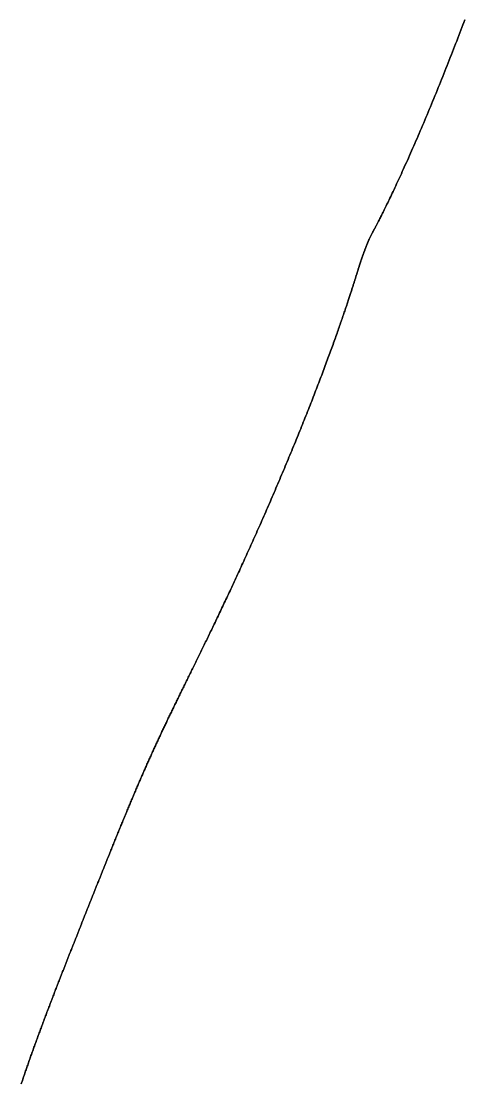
# Model space of a CAD drawing. Header units: inches. Extents: x 130170 to 284068, y 377793 to 804530.
# Drawn here: x 259560.9 to 259587.8, y 739307.3 to 739371.6 of the extents above; entities that cross this region are included whole.
import ezdxf

# ---------------------------------------------------------------- set-up
doc = ezdxf.new("R2010")
doc.units = ezdxf.units.IN
doc.header["$MEASUREMENT"] = 0
doc.layers.add('muni_il', color=7, linetype='Continuous')

msp = doc.modelspace()

# ---------------------------------------------------------------- linework, layer by layer
at = {"layer": 'muni_il'}
for points in [[(259560.942, 739307.265), (259560.966, 739307.336), (259560.99, 739307.408), (259561.014, 739307.479), (259561.038, 739307.55), (259561.063, 739307.622), (259561.087, 739307.693), (259561.111, 739307.764), (259561.135, 739307.835), (259561.16, 739307.907), (259561.185, 739307.978), (259561.209, 739308.049), (259561.234, 739308.12), (259561.258, 739308.192), (259561.283, 739308.263), (259561.308, 739308.334), (259561.333, 739308.406), (259561.358, 739308.477), (259561.383, 739308.548), (259561.408, 739308.62), (259561.433, 739308.691), (259561.458, 739308.762), (259561.484, 739308.834), (259561.509, 739308.906), (259561.534, 739308.977), (259561.56, 739309.049), (259561.586, 739309.12), (259561.611, 739309.192), (259561.637, 739309.264), (259561.663, 739309.336), (259561.689, 739309.408), (259561.715, 739309.48), (259561.741, 739309.552), (259561.767, 739309.624), (259561.793, 739309.696), (259561.819, 739309.768), (259561.846, 739309.841), (259561.872, 739309.913), (259561.899, 739309.986), (259561.925, 739310.058), (259561.952, 739310.131), (259561.979, 739310.204), (259562.006, 739310.276), (259562.033, 739310.349), (259562.06, 739310.422), (259562.087, 739310.495), (259562.114, 739310.569), (259562.141, 739310.642), (259562.169, 739310.715), (259562.196, 739310.789), (259562.224, 739310.863), (259562.251, 739310.936), (259562.279, 739311.01), (259562.307, 739311.084), (259562.335, 739311.158), (259562.362, 739311.232), (259562.39, 739311.307), (259562.419, 739311.381), (259562.447, 739311.455), (259562.475, 739311.53), (259562.503, 739311.605), (259562.532, 739311.68), (259562.56, 739311.755), (259562.589, 739311.83), (259562.618, 739311.905), (259562.646, 739311.981), (259562.675, 739312.056), (259562.704, 739312.132), (259562.733, 739312.207), (259562.762, 739312.283), (259562.792, 739312.359), (259562.821, 739312.435), (259562.85, 739312.511), (259562.879, 739312.588), (259562.909, 739312.664), (259562.939, 739312.741), (259562.968, 739312.818), (259562.998, 739312.894), (259563.028, 739312.971), (259563.058, 739313.048), (259563.088, 739313.126), (259563.118, 739313.203), (259563.148, 739313.281), (259563.178, 739313.358), (259563.208, 739313.436), (259563.238, 739313.514), (259563.269, 739313.591), (259563.299, 739313.67), (259563.33, 739313.748), (259563.36, 739313.826), (259563.391, 739313.904), (259563.421, 739313.983), (259563.452, 739314.062), (259563.483, 739314.14), (259563.514, 739314.219), (259563.545, 739314.298), (259563.576, 739314.377), (259563.607, 739314.456), (259563.638, 739314.535), (259563.669, 739314.615), (259563.7, 739314.694), (259563.732, 739314.774), (259563.763, 739314.853), (259563.794, 739314.933), (259563.826, 739315.013), (259563.857, 739315.093), (259563.889, 739315.173), (259563.92, 739315.252), (259563.952, 739315.333), (259563.983, 739315.413), (259564.015, 739315.493), (259564.047, 739315.573), (259564.079, 739315.654), (259564.11, 739315.734), (259564.142, 739315.815), (259564.174, 739315.895), (259564.206, 739315.976), (259564.238, 739316.057), (259564.27, 739316.138), (259564.302, 739316.218), (259564.334, 739316.299), (259564.366, 739316.38), (259564.398, 739316.461), (259564.43, 739316.542), (259564.462, 739316.623), (259564.494, 739316.704), (259564.526, 739316.785), (259564.559, 739316.866), (259564.591, 739316.947), (259564.623, 739317.028), (259564.655, 739317.109), (259564.688, 739317.19), (259564.72, 739317.272), (259564.752, 739317.353), (259564.784, 739317.434), (259564.816, 739317.515), (259564.849, 739317.596), (259564.881, 739317.677), (259564.913, 739317.758), (259564.946, 739317.839), (259564.978, 739317.92), (259565.01, 739318.001), (259565.042, 739318.082), (259565.074, 739318.163), (259565.107, 739318.244), (259565.139, 739318.325), (259565.171, 739318.406), (259565.203, 739318.487), (259565.236, 739318.567), (259565.268, 739318.648), (259565.3, 739318.728), (259565.332, 739318.809), (259565.364, 739318.889), (259565.396, 739318.97), (259565.428, 739319.05), (259565.461, 739319.13), (259565.493, 739319.211), (259565.525, 739319.291), (259565.557, 739319.371), (259565.589, 739319.451), (259565.62, 739319.53), (259565.652, 739319.61), (259565.684, 739319.69), (259565.716, 739319.769), (259565.748, 739319.849), (259565.78, 739319.928), (259565.812, 739320.007), (259565.843, 739320.086), (259565.875, 739320.165), (259565.906, 739320.244), (259565.938, 739320.323), (259565.97, 739320.401), (259566.001, 739320.48), (259566.033, 739320.558), (259566.064, 739320.636), (259566.096, 739320.714), (259566.127, 739320.792), (259566.158, 739320.87), (259566.19, 739320.947), (259566.221, 739321.025), (259566.252, 739321.102), (259566.283, 739321.179), (259566.314, 739321.256), (259566.345, 739321.333), (259566.376, 739321.409), (259566.407, 739321.486), (259566.438, 739321.562), (259566.469, 739321.638), (259566.499, 739321.714), (259566.53, 739321.79), (259566.561, 739321.866), (259566.592, 739321.941), (259566.622, 739322.016), (259566.653, 739322.091), (259566.683, 739322.166), (259566.713, 739322.241), (259566.744, 739322.315), (259566.774, 739322.39), (259566.804, 739322.464), (259566.835, 739322.538), (259566.865, 739322.611), (259566.895, 739322.685), (259566.925, 739322.758), (259566.955, 739322.831), (259566.985, 739322.904), (259567.015, 739322.977), (259567.045, 739323.05), (259567.074, 739323.122), (259567.104, 739323.194), (259567.134, 739323.266), (259567.163, 739323.338), (259567.193, 739323.409), (259567.222, 739323.481), (259567.252, 739323.552), (259567.281, 739323.623), (259567.311, 739323.693), (259567.34, 739323.764), (259567.369, 739323.834), (259567.398, 739323.904), (259567.427, 739323.974), (259567.457, 739324.044), (259567.486, 739324.113), (259567.515, 739324.182), (259567.544, 739324.252), (259567.572, 739324.32), (259567.601, 739324.389), (259567.63, 739324.458), (259567.659, 739324.526), (259567.688, 739324.594), (259567.716, 739324.662), (259567.745, 739324.729), (259567.774, 739324.797), (259567.802, 739324.864), (259567.831, 739324.931), (259567.859, 739324.998), (259567.888, 739325.065), (259567.916, 739325.132), (259567.944, 739325.198), (259567.973, 739325.264), (259568.001, 739325.33), (259568.029, 739325.396), (259568.058, 739325.462), (259568.086, 739325.527), (259568.114, 739325.593), (259568.142, 739325.658), (259568.17, 739325.723), (259568.199, 739325.787), (259568.227, 739325.852), (259568.255, 739325.917), (259568.283, 739325.981), (259568.311, 739326.045), (259568.339, 739326.109), (259568.367, 739326.173), (259568.395, 739326.237), (259568.423, 739326.3), (259568.451, 739326.364), (259568.479, 739326.427), (259568.507, 739326.491), (259568.535, 739326.554), (259568.563, 739326.617), (259568.591, 739326.68), (259568.619, 739326.742), (259568.647, 739326.805), (259568.675, 739326.868), (259568.703, 739326.93), (259568.731, 739326.992), (259568.759, 739327.055), (259568.787, 739327.117), (259568.815, 739327.179), (259568.843, 739327.241), (259568.871, 739327.303), (259568.899, 739327.365), (259568.928, 739327.427), (259568.956, 739327.488), (259568.984, 739327.55), (259569.012, 739327.612), (259569.041, 739327.673), (259569.069, 739327.735), (259569.097, 739327.796), (259569.126, 739327.858), (259569.154, 739327.92), (259569.182, 739327.981), (259569.211, 739328.042), (259569.239, 739328.104), (259569.268, 739328.165), (259569.297, 739328.227), (259569.325, 739328.288), (259569.354, 739328.35), (259569.383, 739328.411), (259569.412, 739328.473), (259569.441, 739328.534), (259569.47, 739328.596), (259569.499, 739328.658), (259569.528, 739328.72), (259569.557, 739328.781), (259569.587, 739328.843), (259569.616, 739328.905), (259569.646, 739328.967), (259569.675, 739329.029), (259569.705, 739329.092), (259569.735, 739329.154), (259569.764, 739329.216), (259569.794, 739329.279), (259569.824, 739329.342), (259569.855, 739329.404), (259569.885, 739329.467), (259569.915, 739329.53), (259569.946, 739329.594), (259569.976, 739329.657), (259570.007, 739329.72), (259570.038, 739329.784), (259570.069, 739329.848), (259570.1, 739329.912), (259570.131, 739329.977), (259570.162, 739330.041), (259570.194, 739330.106), (259570.225, 739330.171), (259570.257, 739330.236), (259570.289, 739330.301), (259570.321, 739330.367), (259570.353, 739330.433), (259570.385, 739330.499), (259570.418, 739330.565), (259570.45, 739330.632), (259570.483, 739330.698), (259570.516, 739330.766), (259570.549, 739330.833), (259570.582, 739330.901), (259570.616, 739330.969), (259570.649, 739331.037), (259570.683, 739331.106), (259570.717, 739331.175), (259570.751, 739331.245), (259570.785, 739331.314), (259570.82, 739331.384), (259570.854, 739331.455), (259570.889, 739331.526), (259570.924, 739331.597), (259570.959, 739331.668), (259570.995, 739331.74), (259571.03, 739331.813), (259571.066, 739331.885), (259571.102, 739331.959), (259571.138, 739332.032), (259571.175, 739332.106), (259571.211, 739332.181), (259571.248, 739332.256), (259571.285, 739332.331), (259571.323, 739332.407), (259571.36, 739332.483), (259571.398, 739332.56), (259571.436, 739332.637), (259571.474, 739332.715), (259571.512, 739332.793), (259571.551, 739332.872), (259571.59, 739332.951), (259571.629, 739333.03), (259571.668, 739333.111), (259571.707, 739333.191), (259571.747, 739333.273), (259571.787, 739333.354), (259571.828, 739333.437), (259571.868, 739333.52), (259571.909, 739333.603), (259571.95, 739333.687), (259571.991, 739333.772), (259572.032, 739333.857), (259572.074, 739333.943), (259572.116, 739334.029), (259572.158, 739334.116), (259572.201, 739334.203), (259572.243, 739334.292), (259572.286, 739334.38), (259572.33, 739334.47), (259572.373, 739334.559), (259572.417, 739334.65), (259572.461, 739334.741), (259572.505, 739334.833), (259572.55, 739334.925), (259572.594, 739335.018), (259572.639, 739335.112), (259572.685, 739335.206), (259572.73, 739335.301), (259572.776, 739335.397), (259572.822, 739335.493), (259572.868, 739335.59), (259572.915, 739335.688), (259572.962, 739335.786), (259573.009, 739335.885), (259573.056, 739335.984), (259573.104, 739336.085), (259573.152, 739336.186), (259573.2, 739336.287), (259573.248, 739336.389), (259573.297, 739336.492), (259573.345, 739336.596), (259573.395, 739336.7), (259573.444, 739336.805), (259573.493, 739336.91), (259573.543, 739337.016), (259573.593, 739337.123), (259573.644, 739337.231), (259573.694, 739337.339), (259573.745, 739337.448), (259573.796, 739337.557), (259573.847, 739337.667), (259573.899, 739337.778), (259573.95, 739337.889), (259574.002, 739338.002), (259574.054, 739338.114), (259574.106, 739338.228), (259574.159, 739338.342), (259574.212, 739338.456), (259574.265, 739338.572), (259574.318, 739338.687), (259574.371, 739338.804), (259574.425, 739338.921), (259574.478, 739339.039), (259574.532, 739339.157), (259574.586, 739339.276), (259574.64, 739339.396), (259574.695, 739339.515), (259574.749, 739339.636), (259574.804, 739339.757), (259574.859, 739339.879), (259574.914, 739340.001), (259574.969, 739340.124), (259575.025, 739340.248), (259575.08, 739340.371), (259575.136, 739340.496), (259575.191, 739340.621), (259575.247, 739340.746), (259575.303, 739340.872), (259575.359, 739340.998), (259575.415, 739341.125), (259575.471, 739341.252), (259575.528, 739341.38), (259575.584, 739341.508), (259575.641, 739341.636), (259575.697, 739341.765), (259575.754, 739341.895), (259575.81, 739342.024), (259575.867, 739342.154), (259575.924, 739342.285), (259575.981, 739342.415), (259576.037, 739342.546), (259576.094, 739342.677), (259576.151, 739342.809), (259576.208, 739342.941), (259576.265, 739343.073), (259576.321, 739343.205), (259576.378, 739343.338), (259576.435, 739343.47), (259576.492, 739343.603), (259576.548, 739343.736), (259576.605, 739343.87), (259576.661, 739344.003), (259576.718, 739344.137), (259576.774, 739344.27), (259576.831, 739344.404), (259576.887, 739344.537), (259576.943, 739344.671), (259576.999, 739344.805), (259577.055, 739344.939), (259577.111, 739345.073), (259577.166, 739345.206), (259577.222, 739345.34), (259577.277, 739345.474), (259577.333, 739345.607), (259577.388, 739345.741), (259577.442, 739345.874), (259577.497, 739346.007), (259577.552, 739346.14), (259577.606, 739346.273), (259577.66, 739346.406), (259577.714, 739346.538), (259577.767, 739346.67), (259577.821, 739346.802), (259577.874, 739346.934), (259577.927, 739347.065), (259577.98, 739347.196), (259578.032, 739347.326), (259578.084, 739347.456), (259578.136, 739347.586), (259578.187, 739347.716), (259578.239, 739347.844), (259578.29, 739347.973), (259578.34, 739348.101), (259578.391, 739348.228), (259578.441, 739348.356), (259578.49, 739348.482), (259578.54, 739348.608), (259578.589, 739348.733), (259578.637, 739348.858), (259578.686, 739348.982), (259578.733, 739349.106), (259578.781, 739349.229), (259578.828, 739349.351), (259578.875, 739349.472), (259578.921, 739349.593), (259578.967, 739349.713), (259579.013, 739349.832), (259579.058, 739349.951), (259579.103, 739350.069), (259579.147, 739350.186), (259579.191, 739350.302), (259579.235, 739350.417), (259579.278, 739350.532), (259579.32, 739350.646), (259579.363, 739350.758), (259579.404, 739350.87), (259579.446, 739350.981), (259579.487, 739351.091), (259579.527, 739351.2), (259579.567, 739351.308), (259579.606, 739351.416), (259579.645, 739351.522), (259579.684, 739351.627), (259579.722, 739351.732), (259579.759, 739351.835), (259579.797, 739351.937), (259579.833, 739352.038), (259579.87, 739352.138), (259579.905, 739352.237), (259579.94, 739352.335), (259579.975, 739352.432), (259580.009, 739352.528), (259580.043, 739352.623), (259580.076, 739352.717), (259580.109, 739352.809), (259580.142, 739352.901), (259580.173, 739352.991), (259580.205, 739353.081), (259580.236, 739353.169), (259580.266, 739353.256), (259580.296, 739353.342), (259580.325, 739353.426), (259580.354, 739353.51), (259580.383, 739353.592), (259580.411, 739353.674), (259580.438, 739353.754), (259580.465, 739353.833), (259580.492, 739353.911), (259580.518, 739353.988), (259580.544, 739354.063), (259580.569, 739354.138), (259580.594, 739354.211), (259580.618, 739354.283), (259580.642, 739354.354), (259580.665, 739354.424), (259580.688, 739354.493), (259580.711, 739354.561), (259580.733, 739354.628), (259580.755, 739354.693), (259580.776, 739354.757), (259580.797, 739354.821), (259580.817, 739354.883), (259580.837, 739354.944), (259580.857, 739355.004), (259580.876, 739355.063), (259580.895, 739355.121), (259580.914, 739355.178), (259580.932, 739355.234), (259580.949, 739355.288), (259580.967, 739355.342), (259580.983, 739355.395), (259581, 739355.447), (259581.016, 739355.498), (259581.032, 739355.548), (259581.048, 739355.597), (259581.063, 739355.645), (259581.078, 739355.692), (259581.093, 739355.738), (259581.107, 739355.783), (259581.121, 739355.827), (259581.135, 739355.871), (259581.148, 739355.913), (259581.161, 739355.955), (259581.174, 739355.996), (259581.187, 739356.036), (259581.199, 739356.076), (259581.211, 739356.114), (259581.223, 739356.152), (259581.234, 739356.189), (259581.246, 739356.226), (259581.257, 739356.261), (259581.268, 739356.296), (259581.278, 739356.33), (259581.289, 739356.364), (259581.299, 739356.397), (259581.309, 739356.429), (259581.319, 739356.461), (259581.329, 739356.492), (259581.338, 739356.523), (259581.348, 739356.553), (259581.357, 739356.582), (259581.366, 739356.612), (259581.375, 739356.64), (259581.384, 739356.668), (259581.392, 739356.696), (259581.401, 739356.723), (259581.41, 739356.75), (259581.418, 739356.776), (259581.426, 739356.802), (259581.434, 739356.827), (259581.442, 739356.853), (259581.45, 739356.878), (259581.458, 739356.902), (259581.466, 739356.927), (259581.474, 739356.951), (259581.482, 739356.974), (259581.489, 739356.998), (259581.497, 739357.021), (259581.505, 739357.045), (259581.512, 739357.068), (259581.52, 739357.09), (259581.527, 739357.113), (259581.535, 739357.135), (259581.543, 739357.158), (259581.55, 739357.18), (259581.558, 739357.202), (259581.565, 739357.225), (259581.573, 739357.247), (259581.581, 739357.269), (259581.588, 739357.291), (259581.596, 739357.313), (259581.604, 739357.334), (259581.611, 739357.356), (259581.619, 739357.378), (259581.627, 739357.4), (259581.635, 739357.423), (259581.643, 739357.445), (259581.651, 739357.467), (259581.659, 739357.489), (259581.667, 739357.511), (259581.675, 739357.534), (259581.683, 739357.556), (259581.691, 739357.579), (259581.7, 739357.601), (259581.708, 739357.624), (259581.717, 739357.647), (259581.725, 739357.67), (259581.734, 739357.693), (259581.743, 739357.716), (259581.752, 739357.739), (259581.76, 739357.762), (259581.769, 739357.785), (259581.778, 739357.808), (259581.787, 739357.831), (259581.796, 739357.855), (259581.805, 739357.878), (259581.814, 739357.902), (259581.823, 739357.925), (259581.832, 739357.948), (259581.841, 739357.971), (259581.85, 739357.994), (259581.86, 739358.017), (259581.869, 739358.04), (259581.878, 739358.063), (259581.887, 739358.085), (259581.895, 739358.107), (259581.904, 739358.129), (259581.913, 739358.151), (259581.922, 739358.172), (259581.93, 739358.192), (259581.938, 739358.213), (259581.946, 739358.232), (259581.954, 739358.251), (259581.962, 739358.27), (259581.969, 739358.288), (259581.977, 739358.305), (259581.984, 739358.321), (259581.99, 739358.336), (259581.996, 739358.351), (259582.002, 739358.364), (259582.008, 739358.376), (259582.012, 739358.388), (259582.017, 739358.397), (259582.021, 739358.406), (259582.024, 739358.413), (259582.207, 739358.778), (259582.223, 739358.808), (259582.231, 739358.824), (259582.239, 739358.839), (259582.248, 739358.855), (259582.256, 739358.871), (259582.265, 739358.887), (259582.274, 739358.903), (259582.283, 739358.92), (259582.292, 739358.938), (259582.302, 739358.956), (259582.312, 739358.975), (259582.323, 739358.995), (259582.334, 739359.016), (259582.346, 739359.037), (259582.359, 739359.061), (259582.372, 739359.085), (259582.386, 739359.111), (259582.4, 739359.138), (259582.416, 739359.167), (259582.432, 739359.198), (259582.449, 739359.23), (259582.467, 739359.264), (259582.486, 739359.3), (259582.506, 739359.339), (259582.527, 739359.379), (259582.549, 739359.422), (259582.572, 739359.467), (259582.597, 739359.514), (259582.622, 739359.564), (259582.649, 739359.616), (259582.677, 739359.67), (259582.706, 739359.727), (259582.736, 739359.787), (259582.767, 739359.849), (259582.799, 739359.914), (259582.833, 739359.981), (259582.868, 739360.051), (259582.904, 739360.124), (259582.941, 739360.199), (259582.98, 739360.277), (259583.019, 739360.358), (259583.06, 739360.441), (259583.102, 739360.527), (259583.145, 739360.616), (259583.189, 739360.708), (259583.235, 739360.802), (259583.281, 739360.898), (259583.329, 739360.998), (259583.377, 739361.1), (259583.427, 739361.204), (259583.477, 739361.311), (259583.529, 739361.42), (259583.581, 739361.532), (259583.635, 739361.646), (259583.689, 739361.763), (259583.744, 739361.882), (259583.8, 739362.003), (259583.857, 739362.126), (259583.915, 739362.252), (259583.973, 739362.379), (259584.033, 739362.509), (259584.093, 739362.641), (259584.153, 739362.775), (259584.214, 739362.911), (259584.276, 739363.048), (259584.339, 739363.188), (259584.402, 739363.329), (259584.465, 739363.472), (259584.529, 739363.616), (259584.594, 739363.762), (259584.658, 739363.91), (259584.724, 739364.059), (259584.79, 739364.209), (259584.856, 739364.361), (259584.922, 739364.514), (259584.989, 739364.669), (259585.056, 739364.824), (259585.123, 739364.981), (259585.19, 739365.138), (259585.258, 739365.297), (259585.326, 739365.457), (259585.393, 739365.617), (259585.461, 739365.778), (259585.53, 739365.94), (259585.598, 739366.103), (259585.666, 739366.266), (259585.734, 739366.43), (259585.802, 739366.595), (259585.87, 739366.76), (259585.938, 739366.925), (259586.007, 739367.091), (259586.075, 739367.257), (259586.142, 739367.424), (259586.21, 739367.59), (259586.278, 739367.757), (259586.345, 739367.924), (259586.412, 739368.091), (259586.479, 739368.258), (259586.546, 739368.425), (259586.613, 739368.592), (259586.679, 739368.759), (259586.745, 739368.926), (259586.811, 739369.092), (259586.876, 739369.259), (259586.941, 739369.425), (259587.006, 739369.59), (259587.071, 739369.756), (259587.135, 739369.921), (259587.199, 739370.086), (259587.262, 739370.25), (259587.326, 739370.414), (259587.388, 739370.577), (259587.451, 739370.74), (259587.513, 739370.902), (259587.575, 739371.064), (259587.636, 739371.225), (259587.697, 739371.385), (259587.757, 739371.545), (259587.817, 739371.704)], [(259587.817, 739371.704), (259587.757, 739371.545), (259587.697, 739371.385), (259587.636, 739371.225), (259587.575, 739371.064), (259587.513, 739370.902), (259587.451, 739370.74), (259587.388, 739370.577), (259587.326, 739370.414), (259587.262, 739370.25), (259587.199, 739370.086), (259587.135, 739369.921), (259587.071, 739369.756), (259587.006, 739369.59), (259586.941, 739369.425), (259586.876, 739369.259), (259586.811, 739369.092), (259586.745, 739368.926), (259586.679, 739368.759), (259586.613, 739368.592), (259586.546, 739368.425), (259586.479, 739368.258), (259586.412, 739368.091), (259586.345, 739367.924), (259586.278, 739367.757), (259586.21, 739367.59), (259586.142, 739367.424), (259586.075, 739367.257), (259586.007, 739367.091), (259585.938, 739366.925), (259585.87, 739366.76), (259585.802, 739366.595), (259585.734, 739366.43), (259585.666, 739366.266), (259585.598, 739366.103), (259585.53, 739365.94), (259585.461, 739365.778), (259585.393, 739365.617), (259585.326, 739365.457), (259585.258, 739365.297), (259585.19, 739365.138), (259585.123, 739364.981), (259585.056, 739364.824), (259584.989, 739364.669), (259584.922, 739364.514), (259584.856, 739364.361), (259584.79, 739364.209), (259584.724, 739364.059), (259584.658, 739363.91), (259584.594, 739363.762), (259584.529, 739363.616), (259584.465, 739363.472), (259584.402, 739363.329), (259584.339, 739363.188), (259584.276, 739363.048), (259584.214, 739362.911), (259584.153, 739362.775), (259584.093, 739362.641), (259584.033, 739362.509), (259583.973, 739362.379), (259583.915, 739362.252), (259583.857, 739362.126), (259583.8, 739362.003), (259583.744, 739361.882), (259583.689, 739361.763), (259583.635, 739361.646), (259583.581, 739361.532), (259583.529, 739361.42), (259583.477, 739361.311), (259583.427, 739361.204), (259583.377, 739361.1), (259583.329, 739360.998), (259583.281, 739360.898), (259583.235, 739360.802), (259583.189, 739360.708), (259583.145, 739360.616), (259583.102, 739360.527), (259583.06, 739360.441), (259583.019, 739360.358), (259582.98, 739360.277), (259582.941, 739360.199), (259582.904, 739360.124), (259582.868, 739360.051), (259582.833, 739359.981), (259582.799, 739359.914), (259582.767, 739359.849), (259582.736, 739359.787), (259582.706, 739359.727), (259582.677, 739359.67), (259582.649, 739359.616), (259582.622, 739359.564), (259582.597, 739359.514), (259582.572, 739359.467), (259582.549, 739359.422), (259582.527, 739359.379), (259582.506, 739359.339), (259582.486, 739359.3), (259582.467, 739359.264), (259582.449, 739359.23), (259582.432, 739359.198), (259582.416, 739359.167), (259582.4, 739359.138), (259582.386, 739359.111), (259582.372, 739359.085), (259582.359, 739359.061), (259582.346, 739359.037), (259582.334, 739359.016), (259582.323, 739358.995), (259582.312, 739358.975), (259582.302, 739358.956), (259582.292, 739358.938), (259582.283, 739358.92), (259582.274, 739358.903), (259582.265, 739358.887), (259582.256, 739358.871), (259582.248, 739358.855), (259582.239, 739358.839), (259582.231, 739358.824), (259582.223, 739358.808), (259582.207, 739358.778), (259582.024, 739358.413), (259582.021, 739358.406), (259582.017, 739358.397), (259582.012, 739358.388), (259582.008, 739358.376), (259582.002, 739358.364), (259581.996, 739358.351), (259581.99, 739358.336), (259581.984, 739358.321), (259581.977, 739358.305), (259581.969, 739358.288), (259581.962, 739358.27), (259581.954, 739358.251), (259581.946, 739358.232), (259581.938, 739358.213), (259581.93, 739358.192), (259581.922, 739358.172), (259581.913, 739358.151), (259581.904, 739358.129), (259581.895, 739358.107), (259581.887, 739358.085), (259581.878, 739358.063), (259581.869, 739358.04), (259581.86, 739358.017), (259581.85, 739357.994), (259581.841, 739357.971), (259581.832, 739357.948), (259581.823, 739357.925), (259581.814, 739357.902), (259581.805, 739357.878), (259581.796, 739357.855), (259581.787, 739357.831), (259581.778, 739357.808), (259581.769, 739357.785), (259581.76, 739357.762), (259581.752, 739357.739), (259581.743, 739357.716), (259581.734, 739357.693), (259581.725, 739357.67), (259581.717, 739357.647), (259581.708, 739357.624), (259581.7, 739357.601), (259581.691, 739357.579), (259581.683, 739357.556), (259581.675, 739357.534), (259581.667, 739357.511), (259581.659, 739357.489), (259581.651, 739357.467), (259581.643, 739357.445), (259581.635, 739357.423), (259581.627, 739357.4), (259581.619, 739357.378), (259581.611, 739357.356), (259581.604, 739357.334), (259581.596, 739357.313), (259581.588, 739357.291), (259581.581, 739357.269), (259581.573, 739357.247), (259581.565, 739357.225), (259581.558, 739357.202), (259581.55, 739357.18), (259581.543, 739357.158), (259581.535, 739357.135), (259581.527, 739357.113), (259581.52, 739357.09), (259581.512, 739357.068), (259581.505, 739357.045), (259581.497, 739357.021), (259581.489, 739356.998), (259581.482, 739356.974), (259581.474, 739356.951), (259581.466, 739356.927), (259581.458, 739356.902), (259581.45, 739356.878), (259581.442, 739356.853), (259581.434, 739356.827), (259581.426, 739356.802), (259581.418, 739356.776), (259581.41, 739356.75), (259581.401, 739356.723), (259581.392, 739356.696), (259581.384, 739356.668), (259581.375, 739356.64), (259581.366, 739356.612), (259581.357, 739356.582), (259581.348, 739356.553), (259581.338, 739356.523), (259581.329, 739356.492), (259581.319, 739356.461), (259581.309, 739356.429), (259581.299, 739356.397), (259581.289, 739356.364), (259581.278, 739356.33), (259581.268, 739356.296), (259581.257, 739356.261), (259581.246, 739356.226), (259581.234, 739356.189), (259581.223, 739356.152), (259581.211, 739356.114), (259581.199, 739356.076), (259581.187, 739356.036), (259581.174, 739355.996), (259581.161, 739355.955), (259581.148, 739355.913), (259581.135, 739355.871), (259581.121, 739355.827), (259581.107, 739355.783), (259581.093, 739355.738), (259581.078, 739355.692), (259581.063, 739355.645), (259581.048, 739355.597), (259581.032, 739355.548), (259581.016, 739355.498), (259581, 739355.447), (259580.983, 739355.395), (259580.967, 739355.342), (259580.949, 739355.288), (259580.932, 739355.234), (259580.914, 739355.178), (259580.895, 739355.121), (259580.876, 739355.063), (259580.857, 739355.004), (259580.837, 739354.944), (259580.817, 739354.883), (259580.797, 739354.821), (259580.776, 739354.757), (259580.755, 739354.693), (259580.733, 739354.628), (259580.711, 739354.561), (259580.688, 739354.493), (259580.665, 739354.424), (259580.642, 739354.354), (259580.618, 739354.283), (259580.594, 739354.211), (259580.569, 739354.138), (259580.544, 739354.063), (259580.518, 739353.988), (259580.492, 739353.911), (259580.465, 739353.833), (259580.438, 739353.754), (259580.411, 739353.674), (259580.383, 739353.592), (259580.354, 739353.51), (259580.325, 739353.426), (259580.296, 739353.342), (259580.266, 739353.256), (259580.236, 739353.169), (259580.205, 739353.081), (259580.173, 739352.991), (259580.142, 739352.901), (259580.109, 739352.809), (259580.076, 739352.717), (259580.043, 739352.623), (259580.009, 739352.528), (259579.975, 739352.432), (259579.94, 739352.335), (259579.905, 739352.237), (259579.87, 739352.138), (259579.833, 739352.038), (259579.797, 739351.937), (259579.759, 739351.835), (259579.722, 739351.732), (259579.684, 739351.627), (259579.645, 739351.522), (259579.606, 739351.416), (259579.567, 739351.308), (259579.527, 739351.2), (259579.487, 739351.091), (259579.446, 739350.981), (259579.404, 739350.87), (259579.363, 739350.758), (259579.32, 739350.646), (259579.278, 739350.532), (259579.235, 739350.417), (259579.191, 739350.302), (259579.147, 739350.186), (259579.103, 739350.069), (259579.058, 739349.951), (259579.013, 739349.832), (259578.967, 739349.713), (259578.921, 739349.593), (259578.875, 739349.472), (259578.828, 739349.351), (259578.781, 739349.229), (259578.733, 739349.106), (259578.686, 739348.982), (259578.637, 739348.858), (259578.589, 739348.733), (259578.54, 739348.608), (259578.49, 739348.482), (259578.441, 739348.356), (259578.391, 739348.228), (259578.34, 739348.101), (259578.29, 739347.973), (259578.239, 739347.844), (259578.187, 739347.716), (259578.136, 739347.586), (259578.084, 739347.456), (259578.032, 739347.326), (259577.98, 739347.196), (259577.927, 739347.065), (259577.874, 739346.934), (259577.821, 739346.802), (259577.767, 739346.67), (259577.714, 739346.538), (259577.66, 739346.406), (259577.606, 739346.273), (259577.552, 739346.14), (259577.497, 739346.007), (259577.442, 739345.874), (259577.388, 739345.741), (259577.333, 739345.607), (259577.277, 739345.474), (259577.222, 739345.34), (259577.166, 739345.206), (259577.111, 739345.073), (259577.055, 739344.939), (259576.999, 739344.805), (259576.943, 739344.671), (259576.887, 739344.537), (259576.831, 739344.404), (259576.774, 739344.27), (259576.718, 739344.137), (259576.661, 739344.003), (259576.605, 739343.87), (259576.548, 739343.736), (259576.492, 739343.603), (259576.435, 739343.47), (259576.378, 739343.338), (259576.321, 739343.205), (259576.265, 739343.073), (259576.208, 739342.941), (259576.151, 739342.809), (259576.094, 739342.677), (259576.037, 739342.546), (259575.981, 739342.415), (259575.924, 739342.285), (259575.867, 739342.154), (259575.81, 739342.024), (259575.754, 739341.895), (259575.697, 739341.765), (259575.641, 739341.636), (259575.584, 739341.508), (259575.528, 739341.38), (259575.471, 739341.252), (259575.415, 739341.125), (259575.359, 739340.998), (259575.303, 739340.872), (259575.247, 739340.746), (259575.191, 739340.621), (259575.136, 739340.496), (259575.08, 739340.371), (259575.025, 739340.248), (259574.969, 739340.124), (259574.914, 739340.001), (259574.859, 739339.879), (259574.804, 739339.757), (259574.749, 739339.636), (259574.695, 739339.515), (259574.64, 739339.396), (259574.586, 739339.276), (259574.532, 739339.157), (259574.478, 739339.039), (259574.425, 739338.921), (259574.371, 739338.804), (259574.318, 739338.687), (259574.265, 739338.572), (259574.212, 739338.456), (259574.159, 739338.342), (259574.106, 739338.228), (259574.054, 739338.114), (259574.002, 739338.002), (259573.95, 739337.889), (259573.899, 739337.778), (259573.847, 739337.667), (259573.796, 739337.557), (259573.745, 739337.448), (259573.694, 739337.339), (259573.644, 739337.231), (259573.593, 739337.123), (259573.543, 739337.016), (259573.493, 739336.91), (259573.444, 739336.805), (259573.395, 739336.7), (259573.345, 739336.596), (259573.297, 739336.492), (259573.248, 739336.389), (259573.2, 739336.287), (259573.152, 739336.186), (259573.104, 739336.085), (259573.056, 739335.984), (259573.009, 739335.885), (259572.962, 739335.786), (259572.915, 739335.688), (259572.868, 739335.59), (259572.822, 739335.493), (259572.776, 739335.397), (259572.73, 739335.301), (259572.685, 739335.206), (259572.639, 739335.112), (259572.594, 739335.018), (259572.55, 739334.925), (259572.505, 739334.833), (259572.461, 739334.741), (259572.417, 739334.65), (259572.373, 739334.559), (259572.33, 739334.47), (259572.286, 739334.38), (259572.243, 739334.292), (259572.201, 739334.203), (259572.158, 739334.116), (259572.116, 739334.029), (259572.074, 739333.943), (259572.032, 739333.857), (259571.991, 739333.772), (259571.95, 739333.687), (259571.909, 739333.603), (259571.868, 739333.52), (259571.828, 739333.437), (259571.787, 739333.354), (259571.747, 739333.273), (259571.707, 739333.191), (259571.668, 739333.111), (259571.629, 739333.03), (259571.59, 739332.951), (259571.551, 739332.872), (259571.512, 739332.793), (259571.474, 739332.715), (259571.436, 739332.637), (259571.398, 739332.56), (259571.36, 739332.483), (259571.323, 739332.407), (259571.285, 739332.331), (259571.248, 739332.256), (259571.211, 739332.181), (259571.175, 739332.106), (259571.138, 739332.032), (259571.102, 739331.959), (259571.066, 739331.885), (259571.03, 739331.813), (259570.995, 739331.74), (259570.959, 739331.668), (259570.924, 739331.597), (259570.889, 739331.526), (259570.854, 739331.455), (259570.82, 739331.384), (259570.785, 739331.314), (259570.751, 739331.245), (259570.717, 739331.175), (259570.683, 739331.106), (259570.649, 739331.037), (259570.616, 739330.969), (259570.582, 739330.901), (259570.549, 739330.833), (259570.516, 739330.766), (259570.483, 739330.698), (259570.45, 739330.632), (259570.418, 739330.565), (259570.385, 739330.499), (259570.353, 739330.433), (259570.321, 739330.367), (259570.289, 739330.301), (259570.257, 739330.236), (259570.225, 739330.171), (259570.194, 739330.106), (259570.162, 739330.041), (259570.131, 739329.977), (259570.1, 739329.912), (259570.069, 739329.848), (259570.038, 739329.784), (259570.007, 739329.72), (259569.976, 739329.657), (259569.946, 739329.594), (259569.915, 739329.53), (259569.885, 739329.467), (259569.855, 739329.404), (259569.824, 739329.342), (259569.794, 739329.279), (259569.764, 739329.216), (259569.735, 739329.154), (259569.705, 739329.092), (259569.675, 739329.029), (259569.646, 739328.967), (259569.616, 739328.905), (259569.587, 739328.843), (259569.557, 739328.781), (259569.528, 739328.72), (259569.499, 739328.658), (259569.47, 739328.596), (259569.441, 739328.534), (259569.412, 739328.473), (259569.383, 739328.411), (259569.354, 739328.35), (259569.325, 739328.288), (259569.297, 739328.227), (259569.268, 739328.165), (259569.239, 739328.104), (259569.211, 739328.042), (259569.182, 739327.981), (259569.154, 739327.92), (259569.126, 739327.858), (259569.097, 739327.796), (259569.069, 739327.735), (259569.041, 739327.673), (259569.012, 739327.612), (259568.984, 739327.55), (259568.956, 739327.488), (259568.928, 739327.427), (259568.899, 739327.365), (259568.871, 739327.303), (259568.843, 739327.241), (259568.815, 739327.179), (259568.787, 739327.117), (259568.759, 739327.055), (259568.731, 739326.992), (259568.703, 739326.93), (259568.675, 739326.868), (259568.647, 739326.805), (259568.619, 739326.742), (259568.591, 739326.68), (259568.563, 739326.617), (259568.535, 739326.554), (259568.507, 739326.491), (259568.479, 739326.427), (259568.451, 739326.364), (259568.423, 739326.3), (259568.395, 739326.237), (259568.367, 739326.173), (259568.339, 739326.109), (259568.311, 739326.045), (259568.283, 739325.981), (259568.255, 739325.917), (259568.227, 739325.852), (259568.199, 739325.787), (259568.17, 739325.723), (259568.142, 739325.658), (259568.114, 739325.593), (259568.086, 739325.527), (259568.058, 739325.462), (259568.029, 739325.396), (259568.001, 739325.33), (259567.973, 739325.264), (259567.944, 739325.198), (259567.916, 739325.132), (259567.888, 739325.065), (259567.859, 739324.998), (259567.831, 739324.931), (259567.802, 739324.864), (259567.774, 739324.797), (259567.745, 739324.729), (259567.716, 739324.662), (259567.688, 739324.594), (259567.659, 739324.526), (259567.63, 739324.458), (259567.601, 739324.389), (259567.572, 739324.32), (259567.544, 739324.252), (259567.515, 739324.182), (259567.486, 739324.113), (259567.457, 739324.044), (259567.427, 739323.974), (259567.398, 739323.904), (259567.369, 739323.834), (259567.34, 739323.764), (259567.311, 739323.693), (259567.281, 739323.623), (259567.252, 739323.552), (259567.222, 739323.481), (259567.193, 739323.409), (259567.163, 739323.338), (259567.134, 739323.266), (259567.104, 739323.194), (259567.074, 739323.122), (259567.045, 739323.05), (259567.015, 739322.977), (259566.985, 739322.904), (259566.955, 739322.831), (259566.925, 739322.758), (259566.895, 739322.685), (259566.865, 739322.611), (259566.835, 739322.538), (259566.804, 739322.464), (259566.774, 739322.39), (259566.744, 739322.315), (259566.713, 739322.241), (259566.683, 739322.166), (259566.653, 739322.091), (259566.622, 739322.016), (259566.592, 739321.941), (259566.561, 739321.866), (259566.53, 739321.79), (259566.499, 739321.714), (259566.469, 739321.638), (259566.438, 739321.562), (259566.407, 739321.486), (259566.376, 739321.409), (259566.345, 739321.333), (259566.314, 739321.256), (259566.283, 739321.179), (259566.252, 739321.102), (259566.221, 739321.025), (259566.19, 739320.947), (259566.158, 739320.87), (259566.127, 739320.792), (259566.096, 739320.714), (259566.064, 739320.636), (259566.033, 739320.558), (259566.001, 739320.48), (259565.97, 739320.401), (259565.938, 739320.323), (259565.906, 739320.244), (259565.875, 739320.165), (259565.843, 739320.086), (259565.812, 739320.007), (259565.78, 739319.928), (259565.748, 739319.849), (259565.716, 739319.769), (259565.684, 739319.69), (259565.652, 739319.61), (259565.62, 739319.53), (259565.589, 739319.451), (259565.557, 739319.371), (259565.525, 739319.291), (259565.493, 739319.211), (259565.461, 739319.13), (259565.428, 739319.05), (259565.396, 739318.97), (259565.364, 739318.889), (259565.332, 739318.809), (259565.3, 739318.728), (259565.268, 739318.648), (259565.236, 739318.567), (259565.203, 739318.487), (259565.171, 739318.406), (259565.139, 739318.325), (259565.107, 739318.244), (259565.074, 739318.163), (259565.042, 739318.082), (259565.01, 739318.001), (259564.978, 739317.92), (259564.946, 739317.839), (259564.913, 739317.758), (259564.881, 739317.677), (259564.849, 739317.596), (259564.816, 739317.515), (259564.784, 739317.434), (259564.752, 739317.353), (259564.72, 739317.272), (259564.688, 739317.19), (259564.655, 739317.109), (259564.623, 739317.028), (259564.591, 739316.947), (259564.559, 739316.866), (259564.526, 739316.785), (259564.494, 739316.704), (259564.462, 739316.623), (259564.43, 739316.542), (259564.398, 739316.461), (259564.366, 739316.38), (259564.334, 739316.299), (259564.302, 739316.218), (259564.27, 739316.138), (259564.238, 739316.057), (259564.206, 739315.976), (259564.174, 739315.895), (259564.142, 739315.815), (259564.11, 739315.734), (259564.079, 739315.654), (259564.047, 739315.573), (259564.015, 739315.493), (259563.983, 739315.413), (259563.952, 739315.333), (259563.92, 739315.252), (259563.889, 739315.173), (259563.857, 739315.093), (259563.826, 739315.013), (259563.794, 739314.933), (259563.763, 739314.853), (259563.732, 739314.774), (259563.7, 739314.694), (259563.669, 739314.615), (259563.638, 739314.535), (259563.607, 739314.456), (259563.576, 739314.377), (259563.545, 739314.298), (259563.514, 739314.219), (259563.483, 739314.14), (259563.452, 739314.062), (259563.421, 739313.983), (259563.391, 739313.904), (259563.36, 739313.826), (259563.33, 739313.748), (259563.299, 739313.67), (259563.269, 739313.591), (259563.238, 739313.514), (259563.208, 739313.436), (259563.178, 739313.358), (259563.148, 739313.281), (259563.118, 739313.203), (259563.088, 739313.126), (259563.058, 739313.048), (259563.028, 739312.971), (259562.998, 739312.894), (259562.968, 739312.818), (259562.939, 739312.741), (259562.909, 739312.664), (259562.879, 739312.588), (259562.85, 739312.511), (259562.821, 739312.435), (259562.792, 739312.359), (259562.762, 739312.283), (259562.733, 739312.207), (259562.704, 739312.132), (259562.675, 739312.056), (259562.646, 739311.981), (259562.618, 739311.905), (259562.589, 739311.83), (259562.56, 739311.755), (259562.532, 739311.68), (259562.503, 739311.605), (259562.475, 739311.53), (259562.447, 739311.455), (259562.419, 739311.381), (259562.39, 739311.307), (259562.362, 739311.232), (259562.335, 739311.158), (259562.307, 739311.084), (259562.279, 739311.01), (259562.251, 739310.936), (259562.224, 739310.863), (259562.196, 739310.789), (259562.169, 739310.715), (259562.141, 739310.642), (259562.114, 739310.569), (259562.087, 739310.495), (259562.06, 739310.422), (259562.033, 739310.349), (259562.006, 739310.276), (259561.979, 739310.204), (259561.952, 739310.131), (259561.925, 739310.058), (259561.899, 739309.986), (259561.872, 739309.913), (259561.846, 739309.841), (259561.819, 739309.768), (259561.793, 739309.696), (259561.767, 739309.624), (259561.741, 739309.552), (259561.715, 739309.48), (259561.689, 739309.408), (259561.663, 739309.336), (259561.637, 739309.264), (259561.611, 739309.192), (259561.586, 739309.12), (259561.56, 739309.049), (259561.534, 739308.977), (259561.509, 739308.906), (259561.484, 739308.834), (259561.458, 739308.762), (259561.433, 739308.691), (259561.408, 739308.62), (259561.383, 739308.548), (259561.358, 739308.477), (259561.333, 739308.406), (259561.308, 739308.334), (259561.283, 739308.263), (259561.258, 739308.192), (259561.234, 739308.12), (259561.209, 739308.049), (259561.185, 739307.978), (259561.16, 739307.907), (259561.135, 739307.835), (259561.111, 739307.764), (259561.087, 739307.693), (259561.063, 739307.622), (259561.038, 739307.55), (259561.014, 739307.479), (259560.99, 739307.408), (259560.966, 739307.336), (259560.942, 739307.265)]]:
    msp.add_lwpolyline(points, dxfattribs=at)

doc.saveas('drawing.dxf')
